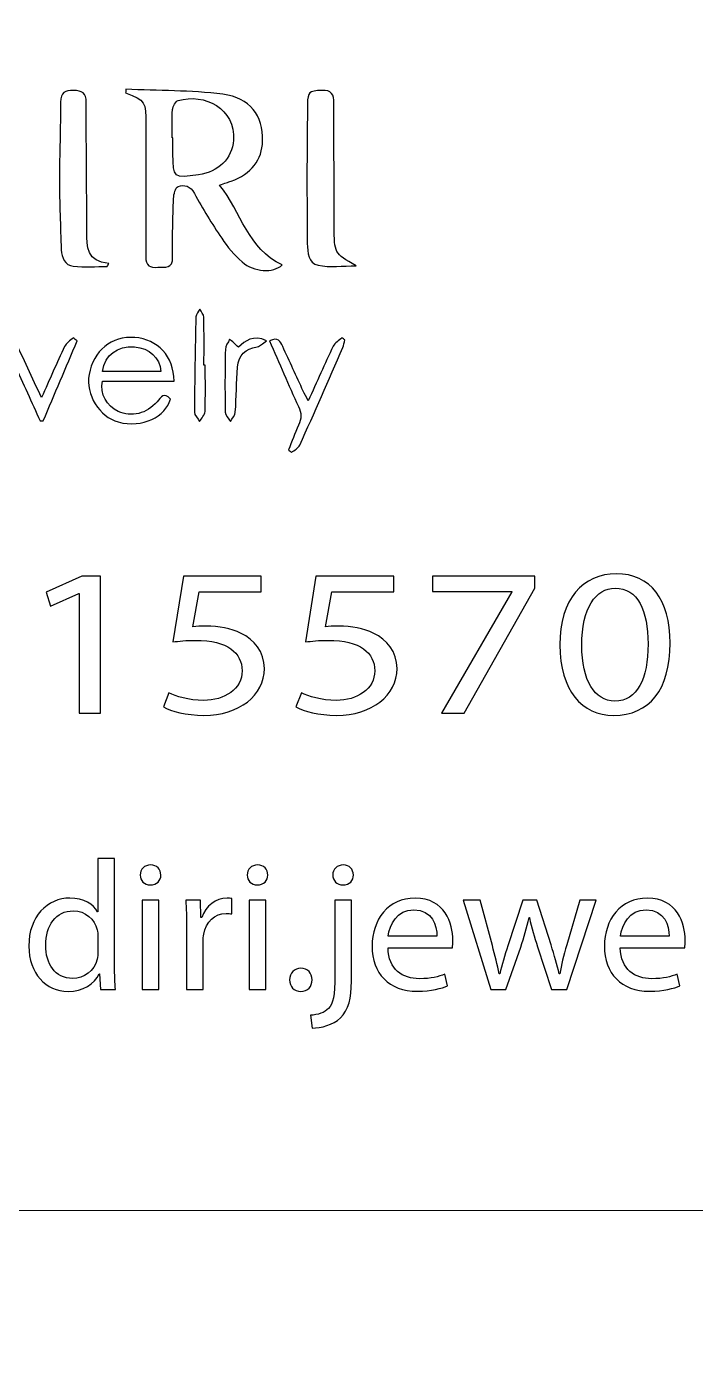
# Model space of a CAD drawing. Header units: millimetres. Extents: x -576 to 618, y 160 to 343.
# Drawn here: x 282.57 to 293.4, y 261.28 to 282.68 of the extents above; entities that cross this region are included whole.
import ezdxf

# ---------------------------------------------------------------- set-up
doc = ezdxf.new("R2010")
doc.units = ezdxf.units.MM
doc.header["$MEASUREMENT"] = 0
doc.layers.add('Layer 1', color=7, linetype='Continuous')

msp = doc.modelspace()

# ---------------------------------------------------------------- linework, layer by layer
at = {"layer": 'Layer 1', "color": 250, "lineweight": 18}
for points in [[(262.3217, 303.3001), (262.3217, 303.3001), (296.1517, 303.3001), (296.1517, 303.3001), (297.7957, 303.3001), (299.1367, 301.9591), (299.1367, 300.3151), (299.1367, 300.3151), (299.1367, 266.4851), (299.1367, 266.4851), (299.1367, 264.8411), (297.7957, 263.5001), (296.1517, 263.5001), (296.1517, 263.5001), (262.3217, 263.5001), (262.3217, 263.5001), (260.6777, 263.5001), (259.3367, 264.8411), (259.3367, 266.4851), (259.3367, 266.4851), (259.3367, 300.3151), (259.3367, 300.3151), (259.3367, 301.9591), (260.6777, 303.3001), (262.3217, 303.3001)], [(262.3217, 263.5001), (262.3217, 263.5001), (296.1517, 263.5001), (296.1517, 263.5001), (297.7957, 263.5001), (299.1367, 262.1591), (299.1367, 260.5151), (299.1367, 260.5151), (299.1367, 226.6851), (299.1367, 226.6851), (299.1367, 225.0411), (297.7957, 223.7001), (296.1517, 223.7001), (296.1517, 223.7001), (262.3217, 223.7001), (262.3217, 223.7001), (260.6777, 223.7001), (259.3367, 225.0411), (259.3367, 226.6851), (259.3367, 226.6851), (259.3367, 260.5151), (259.3367, 260.5151), (259.3367, 262.1591), (260.6777, 263.5001), (262.3217, 263.5001)]]:
    msp.add_open_spline(points, degree=3, knots=[0, 0, 0, 0, 0.125, 0.125, 0.125, 0.25, 0.25, 0.25, 0.375, 0.375, 0.375, 0.5, 0.5, 0.5, 0.625, 0.625, 0.625, 0.75, 0.75, 0.75, 0.875, 0.875, 0.875, 1, 1, 1, 1], dxfattribs=at)
at = {"layer": 'Layer 1', "color": 230}
for points, knots in [([(283.8741, 278.7924), (283.6909, 278.7924), (283.5056, 278.7777), (283.3243, 278.7974), (283.1873, 278.812), (283.1355, 278.9353), (283.1306, 279.0616), (283.1162, 279.4408), (283.1015, 279.8199), (283.1006, 280.1989), (283.1, 280.6183), (283.1187, 281.037), (283.119, 281.4564), (283.1193, 281.6124), (283.1902, 281.6457), (283.3281, 281.6432), (283.4651, 281.6408), (283.5359, 281.6071), (283.5353, 281.451), (283.5324, 280.8165), (283.5402, 280.1821), (283.5433, 279.5475), (283.5437, 279.4854), (283.5424, 279.423), (283.5418, 279.3606), (283.539, 279.111), (283.5465, 278.8679), (283.8997, 278.8402), (283.8913, 278.8245), (283.8825, 278.8086), (283.8741, 278.7924)], [0, 0, 0, 0, 0.1, 0.1, 0.1, 0.2, 0.2, 0.2, 0.3, 0.3, 0.3, 0.4, 0.4, 0.4, 0.5, 0.5, 0.5, 0.6, 0.6, 0.6, 0.7, 0.7, 0.7, 0.8, 0.8, 0.8, 0.9, 0.9, 0.9, 1, 1, 1, 1]), ([(284.1761, 281.6631), (284.6994, 281.6394), (285.2267, 281.6482), (285.7446, 281.5823), (286.1921, 281.5253), (286.397, 281.2382), (286.3908, 280.8248), (286.3864, 280.5249), (286.2026, 280.2906), (285.8815, 280.1758), (285.8301, 280.1574), (285.778, 280.1402), (285.6953, 280.1115), (286.046, 279.6719), (286.1505, 279.0744), (286.709, 278.8173), (286.5587, 278.6831), (286.2557, 278.6965), (286.0582, 278.8672), (285.9315, 278.9761), (285.822, 279.1115), (285.7281, 279.2506), (285.5699, 279.485), (285.4216, 279.7271), (285.2862, 279.9754), (285.2198, 280.0971), (285.125, 280.1255), (285.0219, 280.0865), (284.9786, 280.07), (284.9512, 279.963), (284.9486, 279.8956), (284.9368, 279.5789), (284.9284, 279.2613), (284.9337, 278.9445), (284.9374, 278.7486), (284.8098, 278.7873), (284.6947, 278.7789), (284.5655, 278.7699), (284.4962, 278.8005), (284.4978, 278.9521), (284.5037, 279.6656), (284.4999, 280.3795), (284.5015, 281.0931), (284.5025, 281.4616), (284.4925, 281.4797), (284.1727, 281.6057), (284.1739, 281.6248), (284.1748, 281.6441), (284.1761, 281.6631)], [0, 0, 0, 0, 0.0625, 0.0625, 0.0625, 0.125, 0.125, 0.125, 0.1875, 0.1875, 0.1875, 0.25, 0.25, 0.25, 0.3125, 0.3125, 0.3125, 0.375, 0.375, 0.375, 0.4375, 0.4375, 0.4375, 0.5, 0.5, 0.5, 0.5625, 0.5625, 0.5625, 0.625, 0.625, 0.625, 0.6875, 0.6875, 0.6875, 0.75, 0.75, 0.75, 0.8125, 0.8125, 0.8125, 0.875, 0.875, 0.875, 0.9375, 0.9375, 0.9375, 1, 1, 1, 1]), ([(284.9271, 280.8759), (284.9271, 280.8759), (284.9377, 280.8759), (284.9377, 280.8759), (284.9377, 280.7913), (284.9365, 280.7065), (284.938, 280.622), (284.9453, 280.2229), (284.9455, 280.2229), (285.3542, 280.2775), (285.6732, 280.3202), (285.8968, 280.5433), (285.9187, 280.8363), (285.9568, 281.3546), (285.4475, 281.6026), (285.0254, 281.4816), (284.9821, 281.4691), (284.9361, 281.3867), (284.9318, 281.3331), (284.919, 281.1814), (284.9271, 281.0282), (284.9271, 280.8759)], [0, 0, 0, 0, 0.1428571, 0.1428571, 0.1428571, 0.2857143, 0.2857143, 0.2857143, 0.4285714, 0.4285714, 0.4285714, 0.5714286, 0.5714286, 0.5714286, 0.7142857, 0.7142857, 0.7142857, 0.8571429, 0.8571429, 0.8571429, 1, 1, 1, 1]), ([(287.9052, 278.8031), (287.6853, 278.8031), (287.4818, 278.7744), (287.2909, 278.8118), (287.1299, 278.8436), (287.1171, 279.0199), (287.1152, 279.1634), (287.1096, 279.5887), (287.1093, 280.0137), (287.1099, 280.4386), (287.1106, 280.7675), (287.1152, 281.0964), (287.1187, 281.4249), (287.1208, 281.6258), (287.1405, 281.6349), (287.3474, 281.6449), (287.5109, 281.653), (287.547, 281.5809), (287.5461, 281.4327), (287.5433, 280.7697), (287.5517, 280.1063), (287.5517, 279.4434), (287.5517, 279.0084), (287.548, 279.0084), (287.9052, 278.8031)], [0, 0, 0, 0, 0.125, 0.125, 0.125, 0.25, 0.25, 0.25, 0.375, 0.375, 0.375, 0.5, 0.5, 0.5, 0.625, 0.625, 0.625, 0.75, 0.75, 0.75, 0.875, 0.875, 0.875, 1, 1, 1, 1]), ([(285.4622, 277.1915), (285.4622, 276.9425), (285.4678, 276.6932), (285.4581, 276.4446), (285.4559, 276.3884), (285.401, 276.3344), (285.3705, 276.2792), (285.3411, 276.331), (285.2866, 276.3827), (285.2866, 276.4342), (285.2884, 276.9494), (285.2984, 277.4645), (285.3109, 277.979), (285.3121, 278.0202), (285.3517, 278.0604), (285.3739, 278.101), (285.3963, 278.058), (285.4372, 278.0159), (285.4382, 277.9724), (285.4441, 277.7122), (285.4413, 277.4517), (285.4413, 277.1915), (285.4413, 277.1915), (285.4622, 277.1915), (285.4622, 277.1915)], [0, 0, 0, 0, 0.125, 0.125, 0.125, 0.25, 0.25, 0.25, 0.375, 0.375, 0.375, 0.5, 0.5, 0.5, 0.625, 0.625, 0.625, 0.75, 0.75, 0.75, 0.875, 0.875, 0.875, 1, 1, 1, 1]), ([(282.3643, 277.2238), (282.2117, 276.8875), (282.0766, 276.5908), (281.9418, 276.294), (281.9256, 276.2924), (281.909, 276.2912), (281.8925, 276.29), (281.7116, 276.7218), (281.5302, 277.1533), (281.349, 277.5851), (281.368, 277.6004), (281.3864, 277.616), (281.4052, 277.6317), (281.4507, 277.5927), (281.5153, 277.5627), (281.539, 277.5131), (281.6491, 277.2831), (281.7475, 277.0482), (281.8507, 276.8151), (281.8685, 276.7754), (281.8909, 276.738), (281.9225, 276.6784), (282.0694, 276.9945), (282.2068, 277.2903), (282.3634, 277.6266), (282.5191, 277.2925), (282.6576, 276.9945), (282.8099, 276.6675), (282.9424, 276.9633), (283.0585, 277.2322), (283.1846, 277.4965), (283.211, 277.5521), (283.2757, 277.5889), (283.3225, 277.6344), (283.3446, 277.6191), (283.3664, 277.6035), (283.388, 277.588), (283.2045, 277.1561), (283.0208, 276.7243), (282.8373, 276.2931), (282.8205, 276.2922), (282.8033, 276.2912), (282.7868, 276.2906), (282.651, 276.5901), (282.5153, 276.8896), (282.3643, 277.2238)], [0, 0, 0, 0, 0.0666667, 0.0666667, 0.0666667, 0.1333333, 0.1333333, 0.1333333, 0.2, 0.2, 0.2, 0.2666667, 0.2666667, 0.2666667, 0.3333333, 0.3333333, 0.3333333, 0.4, 0.4, 0.4, 0.4666667, 0.4666667, 0.4666667, 0.5333333, 0.5333333, 0.5333333, 0.6, 0.6, 0.6, 0.6666667, 0.6666667, 0.6666667, 0.7333333, 0.7333333, 0.7333333, 0.8, 0.8, 0.8, 0.8666667, 0.8666667, 0.8666667, 0.9333333, 0.9333333, 0.9333333, 1, 1, 1, 1]), ([(284.9568, 276.9359), (284.9568, 276.9359), (283.7971, 276.9359), (283.7971, 276.9359), (283.7599, 276.7187), (283.8589, 276.5362), (284.0529, 276.4448), (284.2607, 276.3465), (284.5175, 276.4071), (284.6804, 276.5989), (284.7449, 276.675), (284.7974, 276.7646), (284.8966, 276.6414), (284.8223, 276.3643), (284.4479, 276.1668), (284.0529, 276.2729), (283.7452, 276.3556), (283.5222, 276.7187), (283.5799, 277.0423), (283.6488, 277.4274), (283.9459, 277.6682), (284.32, 277.6417), (284.6913, 277.6155), (284.9518, 277.3368), (284.9568, 276.9359)], [0, 0, 0, 0, 0.125, 0.125, 0.125, 0.25, 0.25, 0.25, 0.375, 0.375, 0.375, 0.5, 0.5, 0.5, 0.625, 0.625, 0.625, 0.75, 0.75, 0.75, 0.875, 0.875, 0.875, 1, 1, 1, 1]), ([(286.0003, 277.4847), (286.111, 277.5866), (286.2324, 277.6896), (286.4552, 277.5895), (286.3894, 277.5452), (286.351, 277.5012), (286.3054, 277.4921), (286.1055, 277.4522), (286.0069, 277.3692), (285.9862, 277.1598), (285.9628, 276.919), (285.9672, 276.6753), (285.9491, 276.4334), (285.945, 276.3811), (285.897, 276.3317), (285.8692, 276.2809), (285.8399, 276.3311), (285.7863, 276.3807), (285.7857, 276.4316), (285.7791, 276.7704), (285.7806, 277.1096), (285.7878, 277.4484), (285.789, 277.5046), (285.8327, 277.5598), (285.8568, 277.6154), (285.9001, 277.576), (285.9429, 277.5368), (286.0003, 277.4847)], [0, 0, 0, 0, 0.1111111, 0.1111111, 0.1111111, 0.2222222, 0.2222222, 0.2222222, 0.3333333, 0.3333333, 0.3333333, 0.4444444, 0.4444444, 0.4444444, 0.5555556, 0.5555556, 0.5555556, 0.6666667, 0.6666667, 0.6666667, 0.7777778, 0.7777778, 0.7777778, 0.8888889, 0.8888889, 0.8888889, 1, 1, 1, 1]), ([(286.5021, 277.5885), (286.6378, 277.6525), (286.6788, 277.5758), (286.7158, 277.4962), (286.8275, 277.2553), (286.9377, 277.0132), (287.0494, 276.772), (287.07, 276.7271), (287.094, 276.684), (287.1296, 276.6141), (287.2709, 276.9264), (287.3976, 277.2154), (287.5343, 277.4993), (287.5614, 277.5552), (287.6275, 277.5923), (287.6759, 277.6379), (287.6912, 277.626), (287.7061, 277.6138), (287.7218, 277.6019), (287.7114, 277.5611), (287.7071, 277.5174), (287.6906, 277.4796), (287.46, 276.9514), (287.2298, 276.4232), (286.9933, 275.8977), (286.9708, 275.8481), (286.9053, 275.8178), (286.8597, 275.7786), (286.8432, 275.7926), (286.8263, 275.8066), (286.8091, 275.8207), (286.8634, 275.9539), (286.9124, 276.0893), (286.9739, 276.2191), (287.0238, 276.3249), (287.0213, 276.4163), (286.9717, 276.5243), (286.8107, 276.8722), (286.6613, 277.2254), (286.5021, 277.5885)], [0, 0, 0, 0, 0.0769231, 0.0769231, 0.0769231, 0.1538462, 0.1538462, 0.1538462, 0.2307692, 0.2307692, 0.2307692, 0.3076923, 0.3076923, 0.3076923, 0.3846154, 0.3846154, 0.3846154, 0.4615385, 0.4615385, 0.4615385, 0.5384615, 0.5384615, 0.5384615, 0.6153846, 0.6153846, 0.6153846, 0.6923077, 0.6923077, 0.6923077, 0.7692308, 0.7692308, 0.7692308, 0.8461538, 0.8461538, 0.8461538, 0.9230769, 0.9230769, 0.9230769, 1, 1, 1, 1]), ([(284.7428, 277.0907), (284.7265, 277.3143), (284.5543, 277.4741), (284.3166, 277.4887), (284.0305, 277.5069), (283.8463, 277.3686), (283.7955, 277.0907), (283.7955, 277.0907), (284.7428, 277.0907), (284.7428, 277.0907)], [0, 0, 0, 0, 0.3333333, 0.3333333, 0.3333333, 0.6666667, 0.6666667, 0.6666667, 1, 1, 1, 1]), ([(283.4212, 273.4961), (283.4212, 273.4961), (283.4132, 273.4961), (283.4132, 273.4961), (283.4132, 273.4961), (282.9554, 273.288), (282.9554, 273.288), (282.9554, 273.288), (282.8865, 273.5167), (282.8865, 273.5167), (282.8865, 273.5167), (283.4618, 273.776), (283.4618, 273.776), (283.4618, 273.776), (283.7657, 273.776), (283.7657, 273.776), (283.7657, 273.776), (283.7657, 271.5573), (283.7657, 271.5573), (283.7657, 271.5573), (283.4212, 271.5573), (283.4212, 271.5573), (283.4212, 271.5573), (283.4212, 273.4961), (283.4212, 273.4961)], [0, 0, 0, 0, 0.125, 0.125, 0.125, 0.25, 0.25, 0.25, 0.375, 0.375, 0.375, 0.5, 0.5, 0.5, 0.625, 0.625, 0.625, 0.75, 0.75, 0.75, 0.875, 0.875, 0.875, 1, 1, 1, 1]), ([(286.3678, 273.5235), (286.3678, 273.5235), (285.3628, 273.5235), (285.3628, 273.5235), (285.3628, 273.5235), (285.2617, 272.9535), (285.2617, 272.9535), (285.3223, 272.96), (285.3791, 272.9672), (285.4764, 272.9672), (285.6789, 272.9672), (285.8814, 272.9298), (286.0437, 272.8477), (286.2502, 272.7488), (286.4203, 272.5575), (286.4203, 272.2777), (286.4203, 271.8439), (286.011, 271.5198), (285.44, 271.5198), (285.1523, 271.5198), (284.9092, 271.5882), (284.7834, 271.6564), (284.7834, 271.6564), (284.8727, 271.8848), (284.8727, 271.8848), (284.9822, 271.8302), (285.1969, 271.762), (285.4359, 271.762), (285.7722, 271.762), (286.0599, 271.9463), (286.0599, 272.2434), (286.0559, 272.5301), (285.8287, 272.7351), (285.302, 272.7351), (285.1523, 272.7351), (285.035, 272.7213), (284.9376, 272.7111), (284.9376, 272.7111), (285.1077, 273.7763), (285.1077, 273.7763), (285.1077, 273.7763), (286.3678, 273.7763), (286.3678, 273.7763), (286.3678, 273.7763), (286.3678, 273.5235), (286.3678, 273.5235)], [0, 0, 0, 0, 0.0666667, 0.0666667, 0.0666667, 0.1333333, 0.1333333, 0.1333333, 0.2, 0.2, 0.2, 0.2666667, 0.2666667, 0.2666667, 0.3333333, 0.3333333, 0.3333333, 0.4, 0.4, 0.4, 0.4666667, 0.4666667, 0.4666667, 0.5333333, 0.5333333, 0.5333333, 0.6, 0.6, 0.6, 0.6666667, 0.6666667, 0.6666667, 0.7333333, 0.7333333, 0.7333333, 0.8, 0.8, 0.8, 0.8666667, 0.8666667, 0.8666667, 0.9333333, 0.9333333, 0.9333333, 1, 1, 1, 1]), ([(288.5159, 273.5235), (288.5159, 273.5235), (287.5109, 273.5235), (287.5109, 273.5235), (287.5109, 273.5235), (287.4098, 272.9535), (287.4098, 272.9535), (287.4703, 272.96), (287.5271, 272.9672), (287.6245, 272.9672), (287.8269, 272.9672), (288.0294, 272.9298), (288.1916, 272.8477), (288.3983, 272.7488), (288.5682, 272.5575), (288.5682, 272.2777), (288.5682, 271.8439), (288.1589, 271.5198), (287.5879, 271.5198), (287.3002, 271.5198), (287.0572, 271.5882), (286.9315, 271.6564), (286.9315, 271.6564), (287.0207, 271.8848), (287.0207, 271.8848), (287.1302, 271.8302), (287.3449, 271.762), (287.5839, 271.762), (287.9202, 271.762), (288.2079, 271.9463), (288.2079, 272.2434), (288.2039, 272.5301), (287.9767, 272.7351), (287.45, 272.7351), (287.3002, 272.7351), (287.1829, 272.7213), (287.0856, 272.7111), (287.0856, 272.7111), (287.2556, 273.7763), (287.2556, 273.7763), (287.2556, 273.7763), (288.5159, 273.7763), (288.5159, 273.7763), (288.5159, 273.7763), (288.5159, 273.5235), (288.5159, 273.5235)], [0, 0, 0, 0, 0.0666667, 0.0666667, 0.0666667, 0.1333333, 0.1333333, 0.1333333, 0.2, 0.2, 0.2, 0.2666667, 0.2666667, 0.2666667, 0.3333333, 0.3333333, 0.3333333, 0.4, 0.4, 0.4, 0.4666667, 0.4666667, 0.4666667, 0.5333333, 0.5333333, 0.5333333, 0.6, 0.6, 0.6, 0.6666667, 0.6666667, 0.6666667, 0.7333333, 0.7333333, 0.7333333, 0.8, 0.8, 0.8, 0.8666667, 0.8666667, 0.8666667, 0.9333333, 0.9333333, 0.9333333, 1, 1, 1, 1]), ([(290.8019, 273.7761), (290.8019, 273.7761), (290.8019, 273.578), (290.8019, 273.578), (290.8019, 273.578), (289.6552, 271.5574), (289.6552, 271.5574), (289.6552, 271.5574), (289.2868, 271.5574), (289.2868, 271.5574), (289.2868, 271.5574), (290.429, 273.5203), (290.429, 273.5203), (290.429, 273.5203), (290.429, 273.5269), (290.429, 273.5269), (290.429, 273.5269), (289.1407, 273.5269), (289.1407, 273.5269), (289.1407, 273.5269), (289.1407, 273.7761), (289.1407, 273.7761), (289.1407, 273.7761), (290.8019, 273.7761), (290.8019, 273.7761)], [0, 0, 0, 0, 0.125, 0.125, 0.125, 0.25, 0.25, 0.25, 0.375, 0.375, 0.375, 0.5, 0.5, 0.5, 0.625, 0.625, 0.625, 0.75, 0.75, 0.75, 0.875, 0.875, 0.875, 1, 1, 1, 1]), ([(292.9907, 272.6904), (292.9907, 271.9363), (292.6584, 271.5197), (292.075, 271.5197), (291.5605, 271.5197), (291.2119, 271.9259), (291.2039, 272.6601), (291.2039, 273.4039), (291.5848, 273.8136), (292.1196, 273.8136), (292.6744, 273.8136), (292.9907, 273.3971), (292.9907, 272.6904)], [0, 0, 0, 0, 0.25, 0.25, 0.25, 0.5, 0.5, 0.5, 0.75, 0.75, 0.75, 1, 1, 1, 1]), ([(291.5605, 272.6564), (291.5605, 272.0795), (291.7711, 271.7521), (292.0952, 271.7521), (292.46, 271.7521), (292.6338, 272.1103), (292.6338, 272.6769), (292.6338, 273.223), (292.4678, 273.5814), (292.0993, 273.5814), (291.7874, 273.5814), (291.5605, 273.2607), (291.5605, 272.6564)], [0, 0, 0, 0, 0.25, 0.25, 0.25, 0.5, 0.5, 0.5, 0.75, 0.75, 0.75, 1, 1, 1, 1]), ([(283.9938, 269.2024), (283.9938, 269.2024), (283.9938, 267.4532), (283.9938, 267.4532), (283.9938, 267.3247), (283.9969, 267.1781), (284.006, 267.0794), (284.006, 267.0794), (283.7638, 267.0794), (283.7638, 267.0794), (283.7638, 267.0794), (283.7516, 267.3306), (283.7516, 267.3306), (283.7516, 267.3306), (283.7454, 267.3306), (283.7454, 267.3306), (283.6627, 267.169), (283.4818, 267.0467), (283.2393, 267.0467), (282.8808, 267.0467), (282.6047, 267.3425), (282.6047, 267.7821), (282.6016, 268.2635), (282.9086, 268.5593), (283.2702, 268.5593), (283.4971, 268.5593), (283.6505, 268.4548), (283.7176, 268.3381), (283.7176, 268.3381), (283.7238, 268.3381), (283.7238, 268.3381), (283.7238, 268.3381), (283.7238, 269.2024), (283.7238, 269.2024), (283.7238, 269.2024), (283.9938, 269.2024), (283.9938, 269.2024)], [0, 0, 0, 0, 0.0833333, 0.0833333, 0.0833333, 0.1666667, 0.1666667, 0.1666667, 0.25, 0.25, 0.25, 0.3333333, 0.3333333, 0.3333333, 0.4166667, 0.4166667, 0.4166667, 0.5, 0.5, 0.5, 0.5833333, 0.5833333, 0.5833333, 0.6666667, 0.6666667, 0.6666667, 0.75, 0.75, 0.75, 0.8333333, 0.8333333, 0.8333333, 0.9166667, 0.9166667, 0.9166667, 1, 1, 1, 1]), ([(284.7423, 268.9332), (284.7451, 268.8434), (284.6777, 268.7717), (284.5704, 268.7717), (284.4753, 268.7717), (284.4079, 268.8434), (284.4079, 268.9332), (284.4079, 269.0259), (284.4784, 269.0974), (284.5764, 269.0974), (284.6777, 269.0974), (284.7423, 269.0259), (284.7423, 268.9332)], [0, 0, 0, 0, 0.25, 0.25, 0.25, 0.5, 0.5, 0.5, 0.75, 0.75, 0.75, 1, 1, 1, 1]), ([(286.4749, 268.9332), (286.478, 268.8434), (286.4103, 268.7717), (286.303, 268.7717), (286.2082, 268.7717), (286.1408, 268.8434), (286.1408, 268.9332), (286.1408, 269.0259), (286.2113, 269.0974), (286.3092, 269.0974), (286.4103, 269.0974), (286.4749, 269.0259), (286.4749, 268.9332)], [0, 0, 0, 0, 0.25, 0.25, 0.25, 0.5, 0.5, 0.5, 0.75, 0.75, 0.75, 1, 1, 1, 1]), ([(287.8607, 268.9332), (287.8639, 268.8465), (287.7996, 268.7717), (287.6923, 268.7717), (287.5912, 268.7717), (287.527, 268.8465), (287.527, 268.9332), (287.527, 269.0259), (287.5972, 269.0974), (287.6983, 269.0974), (287.7965, 269.0974), (287.8607, 269.0259), (287.8607, 268.9332)], [0, 0, 0, 0, 0.25, 0.25, 0.25, 0.5, 0.5, 0.5, 0.75, 0.75, 0.75, 1, 1, 1, 1]), ([(284.4418, 268.5264), (284.4418, 268.5264), (284.7114, 268.5264), (284.7114, 268.5264), (284.7114, 268.5264), (284.7114, 267.0793), (284.7114, 267.0793), (284.7114, 267.0793), (284.4418, 267.0793), (284.4418, 267.0793), (284.4418, 267.0793), (284.4418, 268.5264), (284.4418, 268.5264)], [0, 0, 0, 0, 0.25, 0.25, 0.25, 0.5, 0.5, 0.5, 0.75, 0.75, 0.75, 1, 1, 1, 1]), ([(285.1593, 268.0752), (285.1593, 268.2456), (285.1558, 268.3922), (285.1468, 268.5264), (285.1468, 268.5264), (285.3831, 268.5264), (285.3831, 268.5264), (285.3831, 268.5264), (285.3921, 268.2425), (285.3921, 268.2425), (285.3921, 268.2425), (285.4046, 268.2425), (285.4046, 268.2425), (285.4719, 268.4368), (285.6342, 268.5595), (285.8155, 268.5595), (285.8461, 268.5595), (285.8676, 268.5563), (285.8922, 268.5504), (285.8922, 268.5504), (285.8922, 268.3024), (285.8922, 268.3024), (285.8645, 268.3083), (285.8367, 268.3114), (285.8002, 268.3114), (285.6098, 268.3114), (285.475, 268.171), (285.4382, 267.9735), (285.4321, 267.9376), (285.4258, 267.8958), (285.4258, 267.8509), (285.4258, 267.8509), (285.4258, 267.0796), (285.4258, 267.0796), (285.4258, 267.0796), (285.1593, 267.0796), (285.1593, 267.0796), (285.1593, 267.0796), (285.1593, 268.0752), (285.1593, 268.0752)], [0, 0, 0, 0, 0.0769231, 0.0769231, 0.0769231, 0.1538462, 0.1538462, 0.1538462, 0.2307692, 0.2307692, 0.2307692, 0.3076923, 0.3076923, 0.3076923, 0.3846154, 0.3846154, 0.3846154, 0.4615385, 0.4615385, 0.4615385, 0.5384615, 0.5384615, 0.5384615, 0.6153846, 0.6153846, 0.6153846, 0.6923077, 0.6923077, 0.6923077, 0.7692308, 0.7692308, 0.7692308, 0.8461538, 0.8461538, 0.8461538, 0.9230769, 0.9230769, 0.9230769, 1, 1, 1, 1]), ([(286.1745, 268.5264), (286.1745, 268.5264), (286.444, 268.5264), (286.444, 268.5264), (286.444, 268.5264), (286.444, 267.0793), (286.444, 267.0793), (286.444, 267.0793), (286.1745, 267.0793), (286.1745, 267.0793), (286.1745, 267.0793), (286.1745, 268.5264), (286.1745, 268.5264)], [0, 0, 0, 0, 0.25, 0.25, 0.25, 0.5, 0.5, 0.5, 0.75, 0.75, 0.75, 1, 1, 1, 1]), ([(287.165, 266.6608), (287.2876, 266.6699), (287.395, 266.7029), (287.4592, 266.7713), (287.5329, 266.8552), (287.5603, 266.9688), (287.5603, 267.3155), (287.5603, 267.3155), (287.5603, 268.5264), (287.5603, 268.5264), (287.5603, 268.5264), (287.8302, 268.5264), (287.8302, 268.5264), (287.8302, 268.5264), (287.8302, 267.2141), (287.8302, 267.2141), (287.8302, 266.9329), (287.7843, 266.7507), (287.6524, 266.6191), (287.5329, 266.5023), (287.3366, 266.4546), (287.1925, 266.4546), (287.1925, 266.4546), (287.165, 266.6608), (287.165, 266.6608)], [0, 0, 0, 0, 0.125, 0.125, 0.125, 0.25, 0.25, 0.25, 0.375, 0.375, 0.375, 0.5, 0.5, 0.5, 0.625, 0.625, 0.625, 0.75, 0.75, 0.75, 0.875, 0.875, 0.875, 1, 1, 1, 1]), ([(288.4221, 267.7552), (288.428, 267.3994), (288.6611, 267.2528), (288.9309, 267.2528), (289.1241, 267.2528), (289.2405, 267.2859), (289.3416, 267.3274), (289.3416, 267.3274), (289.3877, 267.1392), (289.3877, 267.1392), (289.2926, 267.0974), (289.13, 267.0496), (288.8941, 267.0496), (288.4373, 267.0496), (288.1644, 267.3423), (288.1644, 267.7791), (288.1644, 268.2157), (288.428, 268.5595), (288.8604, 268.5595), (289.3447, 268.5595), (289.4735, 268.1439), (289.4735, 267.8777), (289.4735, 267.8238), (289.4673, 267.782), (289.4645, 267.7552), (289.4645, 267.7552), (288.4221, 267.7552), (288.4221, 267.7552)], [0, 0, 0, 0, 0.1111111, 0.1111111, 0.1111111, 0.2222222, 0.2222222, 0.2222222, 0.3333333, 0.3333333, 0.3333333, 0.4444444, 0.4444444, 0.4444444, 0.5555556, 0.5555556, 0.5555556, 0.6666667, 0.6666667, 0.6666667, 0.7777778, 0.7777778, 0.7777778, 0.8888889, 0.8888889, 0.8888889, 1, 1, 1, 1]), ([(289.9157, 268.5265), (289.9157, 268.5265), (290.1119, 267.7911), (290.1119, 267.7911), (290.155, 267.6295), (290.1946, 267.48), (290.222, 267.3305), (290.222, 267.3305), (290.2314, 267.3305), (290.2314, 267.3305), (290.2651, 267.4772), (290.3141, 267.6326), (290.3634, 267.7882), (290.3634, 267.7882), (290.6055, 268.5265), (290.6055, 268.5265), (290.6055, 268.5265), (290.8324, 268.5265), (290.8324, 268.5265), (290.8324, 268.5265), (291.0623, 267.8033), (291.0623, 267.8033), (291.1175, 267.6295), (291.1602, 267.4772), (291.1943, 267.3305), (291.1943, 267.3305), (291.2033, 267.3305), (291.2033, 267.3305), (291.228, 267.4772), (291.2676, 267.6295), (291.3166, 267.8001), (291.3166, 267.8001), (291.5284, 268.5265), (291.5284, 268.5265), (291.5284, 268.5265), (291.7949, 268.5265), (291.7949, 268.5265), (291.7949, 268.5265), (291.3166, 267.0794), (291.3166, 267.0794), (291.3166, 267.0794), (291.0714, 267.0794), (291.0714, 267.0794), (291.0714, 267.0794), (290.8449, 267.7702), (290.8449, 267.7702), (290.7928, 267.9318), (290.7497, 268.0753), (290.7129, 268.2457), (290.7129, 268.2457), (290.7066, 268.2457), (290.7066, 268.2457), (290.6698, 268.0721), (290.6239, 267.9224), (290.5718, 267.767), (290.5718, 267.767), (290.3325, 267.0794), (290.3325, 267.0794), (290.3325, 267.0794), (290.0872, 267.0794), (290.0872, 267.0794), (290.0872, 267.0794), (289.6395, 268.5265), (289.6395, 268.5265), (289.6395, 268.5265), (289.9157, 268.5265), (289.9157, 268.5265)], [0, 0, 0, 0, 0.0454545, 0.0454545, 0.0454545, 0.0909091, 0.0909091, 0.0909091, 0.1363636, 0.1363636, 0.1363636, 0.1818182, 0.1818182, 0.1818182, 0.2272727, 0.2272727, 0.2272727, 0.2727273, 0.2727273, 0.2727273, 0.3181818, 0.3181818, 0.3181818, 0.3636364, 0.3636364, 0.3636364, 0.4090909, 0.4090909, 0.4090909, 0.4545455, 0.4545455, 0.4545455, 0.5, 0.5, 0.5, 0.5454545, 0.5454545, 0.5454545, 0.5909091, 0.5909091, 0.5909091, 0.6363636, 0.6363636, 0.6363636, 0.6818182, 0.6818182, 0.6818182, 0.7272727, 0.7272727, 0.7272727, 0.7727273, 0.7727273, 0.7727273, 0.8181818, 0.8181818, 0.8181818, 0.8636364, 0.8636364, 0.8636364, 0.9090909, 0.9090909, 0.9090909, 0.9545455, 0.9545455, 0.9545455, 1, 1, 1, 1]), ([(292.1848, 267.7552), (292.1907, 267.3994), (292.4235, 267.2528), (292.6937, 267.2528), (292.8869, 267.2528), (293.0033, 267.2859), (293.1043, 267.3274), (293.1043, 267.3274), (293.1505, 267.1392), (293.1505, 267.1392), (293.0553, 267.0974), (292.8928, 267.0496), (292.6569, 267.0496), (292.2001, 267.0496), (291.9271, 267.3423), (291.9271, 267.7791), (291.9271, 268.2157), (292.1907, 268.5595), (292.6232, 268.5595), (293.1074, 268.5595), (293.2363, 268.1439), (293.2363, 267.8777), (293.2363, 267.8238), (293.23, 267.782), (293.2273, 267.7552), (293.2273, 267.7552), (292.1848, 267.7552), (292.1848, 267.7552)], [0, 0, 0, 0, 0.1111111, 0.1111111, 0.1111111, 0.2222222, 0.2222222, 0.2222222, 0.3333333, 0.3333333, 0.3333333, 0.4444444, 0.4444444, 0.4444444, 0.5555556, 0.5555556, 0.5555556, 0.6666667, 0.6666667, 0.6666667, 0.7777778, 0.7777778, 0.7777778, 0.8888889, 0.8888889, 0.8888889, 1, 1, 1, 1]), ([(283.7238, 267.9375), (283.7238, 267.9703), (283.7207, 268.0152), (283.7117, 268.0479), (283.6717, 268.2158), (283.5245, 268.3531), (283.3223, 268.3531), (283.0431, 268.3531), (282.8777, 268.1138), (282.8777, 267.794), (282.8777, 267.5013), (283.025, 267.2589), (283.3161, 267.2589), (283.4971, 267.2589), (283.6627, 267.3752), (283.7117, 267.5728), (283.7207, 267.6086), (283.7238, 267.6448), (283.7238, 267.6864), (283.7238, 267.6864), (283.7238, 267.9375), (283.7238, 267.9375)], [0, 0, 0, 0, 0.1428571, 0.1428571, 0.1428571, 0.2857143, 0.2857143, 0.2857143, 0.4285714, 0.4285714, 0.4285714, 0.5714286, 0.5714286, 0.5714286, 0.7142857, 0.7142857, 0.7142857, 0.8571429, 0.8571429, 0.8571429, 1, 1, 1, 1]), ([(289.2131, 267.9435), (289.2162, 268.1108), (289.1422, 268.371), (288.8389, 268.371), (288.5662, 268.371), (288.4464, 268.1258), (288.4252, 267.9435), (288.4252, 267.9435), (289.2131, 267.9435), (289.2131, 267.9435)], [0, 0, 0, 0, 0.3333333, 0.3333333, 0.3333333, 0.6666667, 0.6666667, 0.6666667, 1, 1, 1, 1]), ([(292.9757, 267.9435), (292.9788, 268.1108), (292.9049, 268.371), (292.6016, 268.371), (292.329, 268.371), (292.2091, 268.1258), (292.1879, 267.9435), (292.1879, 267.9435), (292.9757, 267.9435), (292.9757, 267.9435)], [0, 0, 0, 0, 0.3333333, 0.3333333, 0.3333333, 0.6666667, 0.6666667, 0.6666667, 1, 1, 1, 1]), ([(286.8275, 267.2348), (286.8275, 267.3453), (286.9043, 267.4233), (287.0116, 267.4233), (287.119, 267.4233), (287.1925, 267.3453), (287.1925, 267.2348), (287.1925, 267.1272), (287.1218, 267.0464), (287.0085, 267.0464), (286.9011, 267.0464), (286.8275, 267.1272), (286.8275, 267.2348)], [0, 0, 0, 0, 0.25, 0.25, 0.25, 0.5, 0.5, 0.5, 0.75, 0.75, 0.75, 1, 1, 1, 1])]:
    msp.add_open_spline(points, degree=3, knots=knots, dxfattribs=at)

doc.saveas('drawing.dxf')
